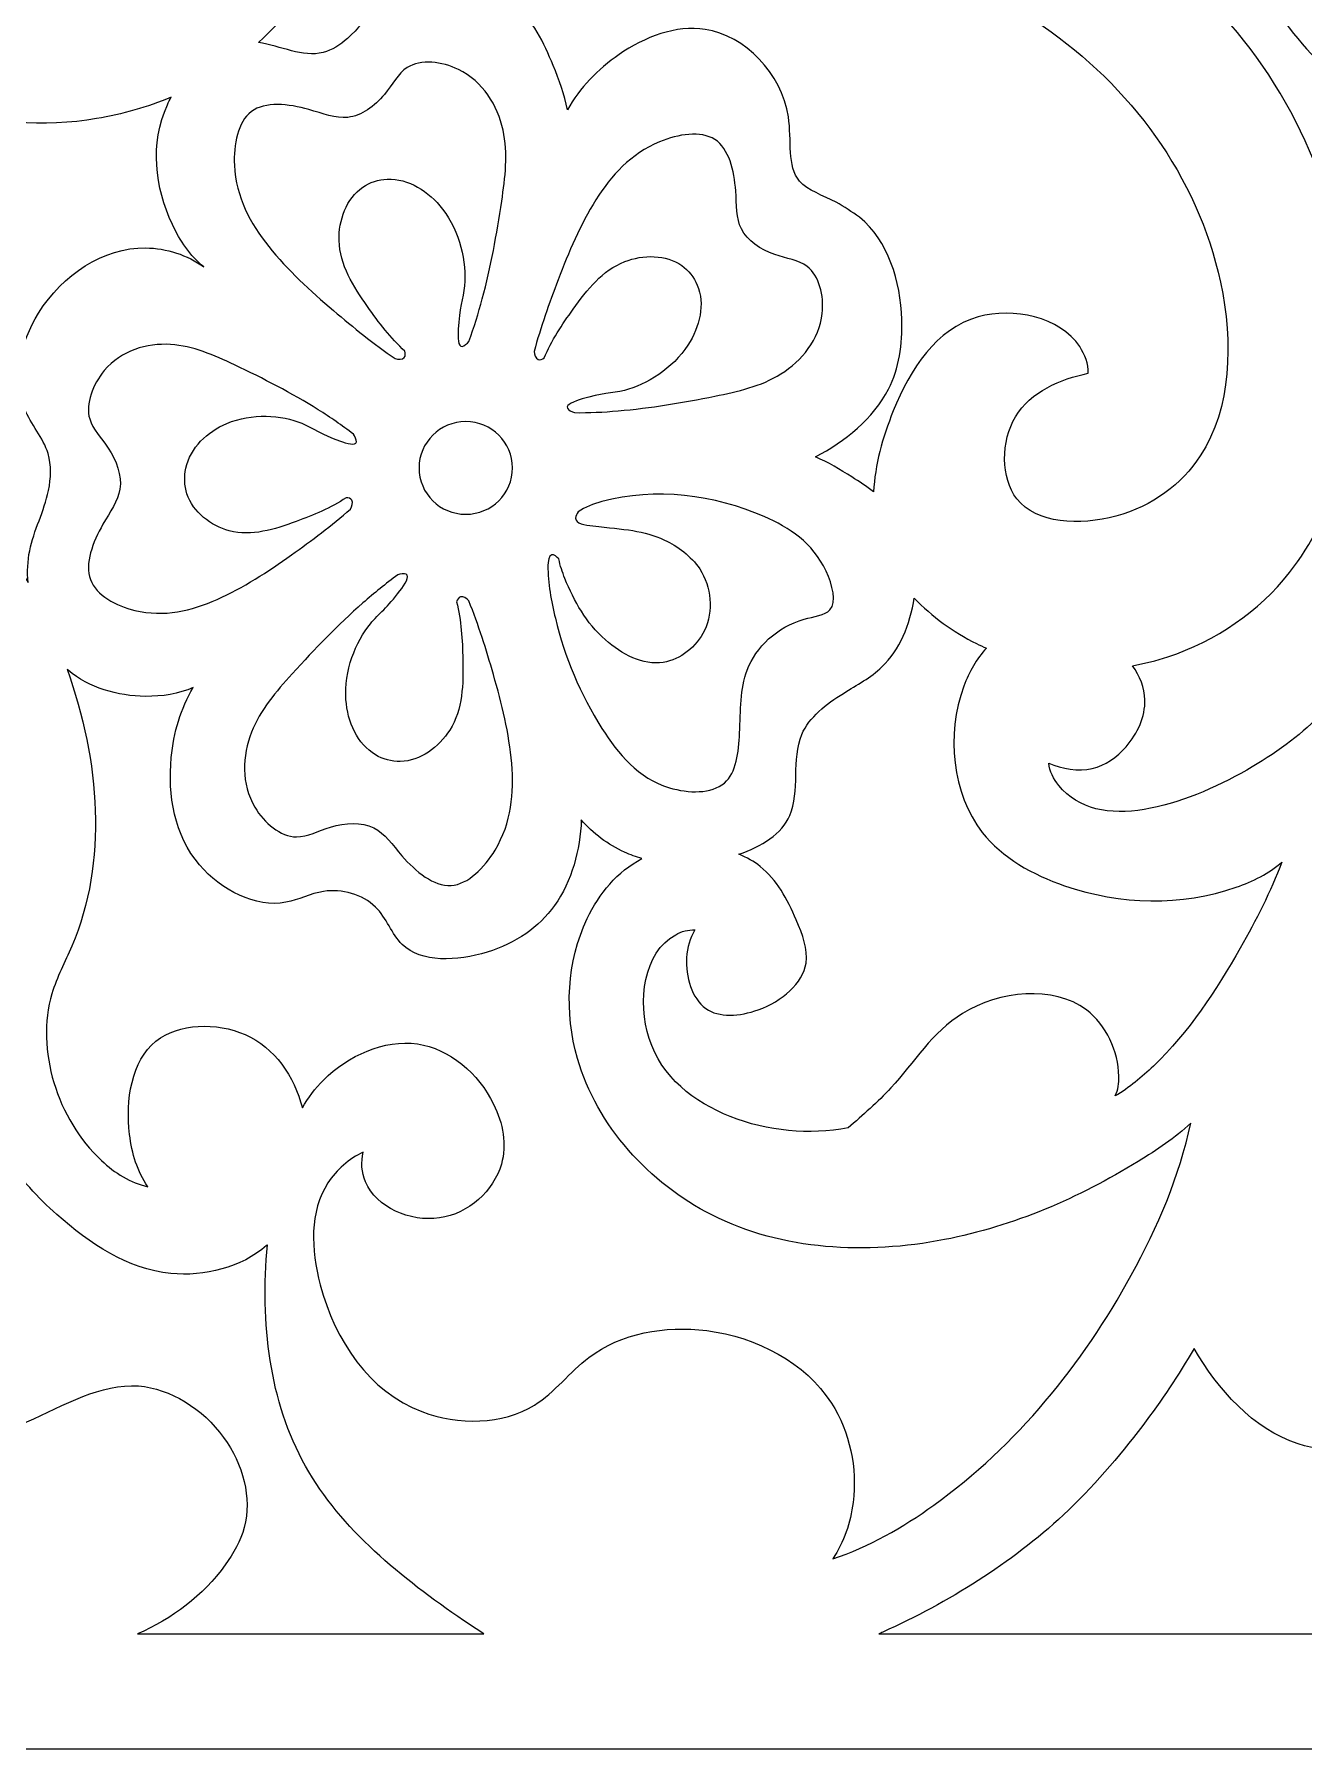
# Model space of a CAD drawing. Header units: centimetres. Extents: x -1.22 to 1.21, y -4.26 to 4.26.
# Drawn here: x -0.406 to 0.537, y -4.261 to -2.987 of the extents above; entities that cross this region are included whole.
import ezdxf

# ---------------------------------------------------------------- set-up
doc = ezdxf.new("R2010")
doc.units = ezdxf.units.CM
doc.header["$MEASUREMENT"] = 0
doc.layers.add('Layer 1', color=7, linetype='Continuous')

msp = doc.modelspace()

# ---------------------------------------------------------------- linework, layer by layer
at = {"layer": 'Layer 1', "color": 114}
for points, knots in [([(-1.20618, 4.26053), (-1.20618, 4.26053), (1.2143, 4.26053), (1.2143, 4.26053), (1.2143, 4.26053), (1.2143, 4.26053), (1.2143, -4.26054), (1.2143, -4.26054), (1.2143, -4.26054), (1.2143, -4.26054), (-1.20618, -4.26054), (-1.20618, -4.26054), (-1.20618, -4.26054), (-1.20618, -4.26054), (-1.20618, 0.9847), (-1.20618, 0.9847), (-1.20618, 0.9847), (-1.20623, 0.98505), (-1.20628, 0.98541), (-1.20632, 0.98576), (-1.20632, 0.98576), (-1.20742, 0.99406), (-1.20732, 1.00238), (-1.20618, 1.01054), (-1.20618, 1.01054), (-1.20618, 1.01054), (-1.20618, 1.30819), (-1.20618, 1.30819), (-1.20618, 1.30819), (-1.20723, 1.31111), (-1.20819, 1.31406), (-1.20903, 1.31701), (-1.20903, 1.31701), (-1.21734, 1.3461), (-1.2154, 1.37609), (-1.20618, 1.40373), (-1.20618, 1.40373), (-1.20618, 1.40373), (-1.20618, 4.26053), (-1.20618, 4.26053)], [0, 0, 0, 0, 0.0909091, 0.0909091, 0.0909091, 0.0909091, 0.1818182, 0.1818182, 0.1818182, 0.1818182, 0.2727273, 0.2727273, 0.2727273, 0.2727273, 0.3636364, 0.3636364, 0.3636364, 0.3636364, 0.4545455, 0.4545455, 0.4545455, 0.4545455, 0.5454545, 0.5454545, 0.5454545, 0.5454545, 0.6363636, 0.6363636, 0.6363636, 0.6363636, 0.7272727, 0.7272727, 0.7272727, 0.7272727, 0.8181818, 0.8181818, 0.8181818, 0.8181818, 1, 1, 1, 1]), ([(0.7526, -3.0512), (0.75077, -3.0524), (0.7489, -3.05354), (0.74699, -3.05462), (0.74699, -3.05462), (0.71858, -3.07059), (0.68076, -3.07213), (0.64691, -3.06432), (0.64691, -3.06432), (0.60583, -3.05485), (0.57059, -3.03161), (0.54247, -3.00179), (0.54247, -3.00179), (0.52397, -2.98217), (0.50856, -2.9597), (0.49895, -2.93495), (0.49895, -2.93495), (0.50926, -2.94333), (0.52222, -2.94882), (0.53594, -2.95004), (0.53594, -2.95004), (0.55888, -2.95208), (0.58393, -2.94219), (0.59795, -2.92524), (0.59795, -2.92524), (0.60653, -2.91488), (0.61097, -2.90188), (0.61753, -2.88967), (0.61753, -2.88967), (0.62964, -2.86716), (0.64892, -2.84735), (0.67193, -2.83792), (0.67193, -2.83792), (0.69686, -2.8277), (0.72616, -2.82965), (0.75352, -2.83361), (0.75352, -2.83361), (0.76174, -2.8348), (0.76979, -2.83617), (0.77746, -2.839), (0.77746, -2.839), (0.77789, -2.81927), (0.7745, -2.7995), (0.76893, -2.78042), (0.76893, -2.78042), (0.75803, -2.74308), (0.73874, -2.70844), (0.7136, -2.67837), (0.7136, -2.67837), (0.68887, -2.64879), (0.65848, -2.62364), (0.62292, -2.6083), (0.62292, -2.6083), (0.57201, -2.58634), (0.51052, -2.58448), (0.45845, -2.60221), (0.45845, -2.60221), (0.41334, -2.61757), (0.37531, -2.64764), (0.33549, -2.6738), (0.33549, -2.6738), (0.31223, -2.68908), (0.28837, -2.70303), (0.26325, -2.71492), (0.26325, -2.71492), (0.23395, -2.7288), (0.20294, -2.73989), (0.17103, -2.74539), (0.17103, -2.74539), (0.103, -2.7571), (0.03087, -2.74339), (-0.03493, -2.72254), (-0.03493, -2.72254), (-0.04104, -2.7212), (-0.04715, -2.71986), (-0.05326, -2.71852), (-0.05326, -2.71852), (-0.04012, -2.72989), (-0.02535, -2.73935), (-0.01011, -2.74785), (-0.01011, -2.74785), (0.04303, -2.77747), (0.10182, -2.79538), (0.16057, -2.81164), (0.16057, -2.81164), (0.20912, -2.82508), (0.25765, -2.83738), (0.30439, -2.85639), (0.30439, -2.85639), (0.37636, -2.88566), (0.44411, -2.93084), (0.49216, -2.99158), (0.49216, -2.99158), (0.54502, -3.0584), (0.57404, -3.14405), (0.57327, -3.23148), (0.57327, -3.23148), (0.57277, -3.28761), (0.56, -3.34447), (0.52628, -3.38709), (0.52628, -3.38709), (0.50364, -3.41572), (0.47154, -3.43793), (0.43602, -3.44958), (0.43602, -3.44958), (0.42742, -3.45241), (0.41861, -3.45461), (0.40969, -3.45618), (0.40969, -3.45618), (0.4152, -3.46384), (0.41863, -3.47266), (0.41889, -3.48157), (0.41889, -3.48157), (0.41925, -3.49394), (0.41352, -3.50649), (0.40493, -3.51636), (0.40493, -3.51636), (0.39811, -3.52419), (0.3895, -3.53032), (0.3798, -3.53256), (0.3798, -3.53256), (0.36928, -3.53499), (0.35747, -3.53283), (0.34749, -3.52861), (0.34749, -3.52861), (0.34801, -3.53461), (0.3512, -3.54033), (0.35499, -3.54507), (0.35499, -3.54507), (0.38413, -3.58151), (0.44824, -3.56019), (0.49461, -3.53369), (0.49461, -3.53369), (0.53688, -3.50953), (0.56441, -3.48108), (0.58705, -3.44636), (0.58705, -3.44636), (0.6049, -3.419), (0.61972, -3.38775), (0.6407, -3.36195), (0.6407, -3.36195), (0.67317, -3.32201), (0.72039, -3.29511), (0.76785, -3.2727), (0.76785, -3.2727), (0.78756, -3.26338), (0.80732, -3.25485), (0.82824, -3.2496), (0.82824, -3.2496), (0.80191, -3.23289), (0.77795, -3.21044), (0.7627, -3.1831), (0.7627, -3.1831), (0.75025, -3.16077), (0.74362, -3.13517), (0.74321, -3.10969), (0.74321, -3.10969), (0.74289, -3.0899), (0.74632, -3.07017), (0.7526, -3.0512)], [0, 0, 0, 0, 0.0243902, 0.0243902, 0.0243902, 0.0243902, 0.0487805, 0.0487805, 0.0487805, 0.0487805, 0.0731707, 0.0731707, 0.0731707, 0.0731707, 0.097561, 0.097561, 0.097561, 0.097561, 0.1219512, 0.1219512, 0.1219512, 0.1219512, 0.1463415, 0.1463415, 0.1463415, 0.1463415, 0.1707317, 0.1707317, 0.1707317, 0.1707317, 0.195122, 0.195122, 0.195122, 0.195122, 0.2195122, 0.2195122, 0.2195122, 0.2195122, 0.2439024, 0.2439024, 0.2439024, 0.2439024, 0.2682927, 0.2682927, 0.2682927, 0.2682927, 0.2926829, 0.2926829, 0.2926829, 0.2926829, 0.3170732, 0.3170732, 0.3170732, 0.3170732, 0.3414634, 0.3414634, 0.3414634, 0.3414634, 0.3658537, 0.3658537, 0.3658537, 0.3658537, 0.3902439, 0.3902439, 0.3902439, 0.3902439, 0.4146341, 0.4146341, 0.4146341, 0.4146341, 0.4390244, 0.4390244, 0.4390244, 0.4390244, 0.4634146, 0.4634146, 0.4634146, 0.4634146, 0.4878049, 0.4878049, 0.4878049, 0.4878049, 0.5121951, 0.5121951, 0.5121951, 0.5121951, 0.5365854, 0.5365854, 0.5365854, 0.5365854, 0.5609756, 0.5609756, 0.5609756, 0.5609756, 0.5853659, 0.5853659, 0.5853659, 0.5853659, 0.6097561, 0.6097561, 0.6097561, 0.6097561, 0.6341463, 0.6341463, 0.6341463, 0.6341463, 0.6585366, 0.6585366, 0.6585366, 0.6585366, 0.6829268, 0.6829268, 0.6829268, 0.6829268, 0.7073171, 0.7073171, 0.7073171, 0.7073171, 0.7317073, 0.7317073, 0.7317073, 0.7317073, 0.7560976, 0.7560976, 0.7560976, 0.7560976, 0.7804878, 0.7804878, 0.7804878, 0.7804878, 0.804878, 0.804878, 0.804878, 0.804878, 0.8292683, 0.8292683, 0.8292683, 0.8292683, 0.8536585, 0.8536585, 0.8536585, 0.8536585, 0.8780488, 0.8780488, 0.8780488, 0.8780488, 0.902439, 0.902439, 0.902439, 0.902439, 0.9268293, 0.9268293, 0.9268293, 0.9268293, 0.9512195, 0.9512195, 0.9512195, 0.9512195, 1, 1, 1, 1]), ([(0.37682, -3.23898), (0.35625, -3.24332), (0.33392, -3.25256), (0.3228, -3.27128), (0.3228, -3.27128), (0.31197, -3.28953), (0.31179, -3.31677), (0.32373, -3.3322), (0.32373, -3.3322), (0.33825, -3.35096), (0.37067, -3.35226), (0.39731, -3.34512), (0.39731, -3.34512), (0.42484, -3.33775), (0.44621, -3.32138), (0.45994, -3.30043), (0.45994, -3.30043), (0.48326, -3.26485), (0.48453, -3.21608), (0.47502, -3.17138), (0.47502, -3.17138), (0.45813, -3.09204), (0.40726, -3.02552), (0.34343, -2.9812), (0.34343, -2.9812), (0.28441, -2.94023), (0.21432, -2.91821), (0.14466, -2.89969), (0.14466, -2.89969), (0.11375, -2.89148), (0.08292, -2.88395), (0.05282, -2.87388), (0.05282, -2.87388), (0.01182, -2.86018), (-0.02782, -2.84177), (-0.06507, -2.81955), (-0.06507, -2.81955), (-0.09373, -2.80244), (-0.12098, -2.78306), (-0.14594, -2.76113), (-0.14594, -2.76113), (-0.14339, -2.79355), (-0.14839, -2.82616), (-0.15791, -2.85794), (-0.15791, -2.85794), (-0.17325, -2.90912), (-0.20033, -2.95815), (-0.23942, -2.99329), (-0.23942, -2.99329), (-0.22315, -2.99588), (-0.20646, -3.00466), (-0.19144, -3.0008), (-0.19144, -3.0008), (-0.18497, -2.99913), (-0.17882, -2.99512), (-0.17338, -2.99035), (-0.17338, -2.99035), (-0.15772, -2.97662), (-0.14797, -2.95655), (-0.13122, -2.94783), (-0.13122, -2.94783), (-0.1081, -2.93579), (-0.07165, -2.94533), (-0.04991, -2.96424), (-0.04991, -2.96424), (-0.03547, -2.9768), (-0.02753, -2.9935), (-0.02055, -3.01049), (-0.02055, -3.01049), (-0.01616, -3.02121), (-0.01215, -3.03203), (-0.01002, -3.04332), (-0.01002, -3.04332), (-0.00078, -3.02707), (0.01231, -3.01329), (0.02838, -3.00229), (0.02838, -3.00229), (0.04736, -2.98929), (0.07049, -2.98016), (0.09237, -2.98364), (0.09237, -2.98364), (0.12189, -2.98833), (0.14911, -3.01597), (0.1541, -3.04854), (0.1541, -3.04854), (0.1568, -3.06623), (0.15294, -3.08537), (0.16238, -3.09629), (0.16238, -3.09629), (0.16843, -3.10329), (0.17996, -3.1069), (0.18948, -3.11195), (0.18948, -3.11195), (0.19578, -3.1153), (0.2012, -3.11927), (0.20694, -3.12312), (0.20694, -3.12312), (0.22834, -3.14056), (0.23741, -3.17049), (0.23839, -3.19915), (0.23839, -3.19915), (0.23902, -3.21751), (0.23634, -3.23536), (0.22842, -3.25086), (0.22842, -3.25086), (0.21735, -3.27252), (0.19606, -3.2896), (0.17422, -3.30114), (0.17422, -3.30114), (0.1837, -3.30516), (0.19246, -3.31045), (0.20125, -3.31602), (0.20125, -3.31602), (0.20674, -3.3195), (0.21224, -3.32309), (0.21741, -3.32701), (0.21741, -3.32701), (0.21839, -3.30727), (0.22396, -3.28681), (0.23202, -3.26701), (0.23202, -3.26701), (0.24477, -3.23566), (0.26375, -3.20594), (0.29507, -3.19717), (0.29507, -3.19717), (0.32112, -3.18988), (0.3557, -3.19707), (0.3705, -3.21923), (0.3705, -3.21923), (0.37443, -3.22512), (0.37696, -3.23207), (0.37682, -3.23898)], [0, 0, 0, 0, 0.0294118, 0.0294118, 0.0294118, 0.0294118, 0.0588235, 0.0588235, 0.0588235, 0.0588235, 0.0882353, 0.0882353, 0.0882353, 0.0882353, 0.1176471, 0.1176471, 0.1176471, 0.1176471, 0.1470588, 0.1470588, 0.1470588, 0.1470588, 0.1764706, 0.1764706, 0.1764706, 0.1764706, 0.2058824, 0.2058824, 0.2058824, 0.2058824, 0.2352941, 0.2352941, 0.2352941, 0.2352941, 0.2647059, 0.2647059, 0.2647059, 0.2647059, 0.2941176, 0.2941176, 0.2941176, 0.2941176, 0.3235294, 0.3235294, 0.3235294, 0.3235294, 0.3529412, 0.3529412, 0.3529412, 0.3529412, 0.3823529, 0.3823529, 0.3823529, 0.3823529, 0.4117647, 0.4117647, 0.4117647, 0.4117647, 0.4411765, 0.4411765, 0.4411765, 0.4411765, 0.4705882, 0.4705882, 0.4705882, 0.4705882, 0.5, 0.5, 0.5, 0.5, 0.5294118, 0.5294118, 0.5294118, 0.5294118, 0.5588235, 0.5588235, 0.5588235, 0.5588235, 0.5882353, 0.5882353, 0.5882353, 0.5882353, 0.6176471, 0.6176471, 0.6176471, 0.6176471, 0.6470588, 0.6470588, 0.6470588, 0.6470588, 0.6764706, 0.6764706, 0.6764706, 0.6764706, 0.7058824, 0.7058824, 0.7058824, 0.7058824, 0.7352941, 0.7352941, 0.7352941, 0.7352941, 0.7647059, 0.7647059, 0.7647059, 0.7647059, 0.7941176, 0.7941176, 0.7941176, 0.7941176, 0.8235294, 0.8235294, 0.8235294, 0.8235294, 0.8529412, 0.8529412, 0.8529412, 0.8529412, 0.8823529, 0.8823529, 0.8823529, 0.8823529, 0.9117647, 0.9117647, 0.9117647, 0.9117647, 0.9411765, 0.9411765, 0.9411765, 0.9411765, 1, 1, 1, 1]), ([(-0.41062, -3.39452), (-0.41381, -3.38872), (-0.41711, -3.38301), (-0.42052, -3.3774), (-0.42052, -3.3774), (-0.4558, -3.31941), (-0.50245, -3.27203), (-0.55941, -3.24184), (-0.55941, -3.24184), (-0.63546, -3.20153), (-0.7299, -3.19188), (-0.81626, -3.20012), (-0.81626, -3.20012), (-0.80673, -3.19025), (-0.79755, -3.18), (-0.7886, -3.16966), (-0.7886, -3.16966), (-0.76507, -3.14248), (-0.74309, -3.11461), (-0.72098, -3.08539), (-0.72098, -3.08539), (-0.70593, -3.06551), (-0.69082, -3.04502), (-0.66872, -3.03361), (-0.66872, -3.03361), (-0.64785, -3.02283), (-0.62075, -3.02016), (-0.59905, -3.02955), (-0.59905, -3.02955), (-0.58485, -3.03569), (-0.57297, -3.047), (-0.56524, -3.06), (-0.56524, -3.06), (-0.57359, -3.05808), (-0.58254, -3.05912), (-0.59086, -3.06203), (-0.59086, -3.06203), (-0.61474, -3.07042), (-0.63341, -3.09439), (-0.63594, -3.11991), (-0.63594, -3.11991), (-0.63798, -3.14057), (-0.62944, -3.16224), (-0.6134, -3.17474), (-0.6134, -3.17474), (-0.59407, -3.18979), (-0.56384, -3.19151), (-0.54168, -3.18083), (-0.54168, -3.18083), (-0.51495, -3.16794), (-0.49993, -3.13701), (-0.49762, -3.10671), (-0.49762, -3.10671), (-0.49483, -3.07012), (-0.51057, -3.03444), (-0.53656, -3.01025), (-0.53656, -3.01025), (-0.55837, -2.98994), (-0.58742, -2.97773), (-0.61647, -2.9737), (-0.61647, -2.9737), (-0.61174, -2.96788), (-0.60812, -2.96127), (-0.60465, -2.95458), (-0.60465, -2.95458), (-0.59265, -2.93145), (-0.58243, -2.90747), (-0.57387, -2.8829), (-0.57387, -2.8829), (-0.57161, -2.90356), (-0.56517, -2.92363), (-0.55626, -2.94315), (-0.55626, -2.94315), (-0.53855, -2.98196), (-0.51109, -3.01856), (-0.47433, -3.03725), (-0.47433, -3.03725), (-0.44051, -3.05445), (-0.39882, -3.05649), (-0.35966, -3.04987), (-0.35966, -3.04987), (-0.34048, -3.04663), (-0.3219, -3.04132), (-0.30436, -3.03402), (-0.30436, -3.03402), (-0.30534, -3.03584), (-0.30625, -3.03768), (-0.30708, -3.03954), (-0.30708, -3.03954), (-0.3202, -3.06863), (-0.31633, -3.10089), (-0.3034, -3.12843), (-0.3034, -3.12843), (-0.2977, -3.14056), (-0.29024, -3.15178), (-0.28005, -3.16008), (-0.28005, -3.16008), (-0.29226, -3.15118), (-0.30786, -3.14609), (-0.32319, -3.1459), (-0.32319, -3.1459), (-0.35468, -3.14551), (-0.38505, -3.1658), (-0.40272, -3.19429), (-0.40272, -3.19429), (-0.41648, -3.21646), (-0.42255, -3.24359), (-0.41319, -3.2655), (-0.41319, -3.2655), (-0.40832, -3.27689), (-0.39928, -3.28687), (-0.39575, -3.29868), (-0.39575, -3.29868), (-0.39317, -3.30732), (-0.39353, -3.31693), (-0.39541, -3.32603), (-0.39541, -3.32603), (-0.39864, -3.34162), (-0.40633, -3.35569), (-0.40937, -3.37083), (-0.40937, -3.37083), (-0.41092, -3.37853), (-0.41126, -3.38651), (-0.41062, -3.39452)], [0, 0, 0, 0, 0.03125, 0.03125, 0.03125, 0.03125, 0.0625, 0.0625, 0.0625, 0.0625, 0.09375, 0.09375, 0.09375, 0.09375, 0.125, 0.125, 0.125, 0.125, 0.15625, 0.15625, 0.15625, 0.15625, 0.1875, 0.1875, 0.1875, 0.1875, 0.21875, 0.21875, 0.21875, 0.21875, 0.25, 0.25, 0.25, 0.25, 0.28125, 0.28125, 0.28125, 0.28125, 0.3125, 0.3125, 0.3125, 0.3125, 0.34375, 0.34375, 0.34375, 0.34375, 0.375, 0.375, 0.375, 0.375, 0.40625, 0.40625, 0.40625, 0.40625, 0.4375, 0.4375, 0.4375, 0.4375, 0.46875, 0.46875, 0.46875, 0.46875, 0.5, 0.5, 0.5, 0.5, 0.53125, 0.53125, 0.53125, 0.53125, 0.5625, 0.5625, 0.5625, 0.5625, 0.59375, 0.59375, 0.59375, 0.59375, 0.625, 0.625, 0.625, 0.625, 0.65625, 0.65625, 0.65625, 0.65625, 0.6875, 0.6875, 0.6875, 0.6875, 0.71875, 0.71875, 0.71875, 0.71875, 0.75, 0.75, 0.75, 0.75, 0.78125, 0.78125, 0.78125, 0.78125, 0.8125, 0.8125, 0.8125, 0.8125, 0.84375, 0.84375, 0.84375, 0.84375, 0.875, 0.875, 0.875, 0.875, 0.90625, 0.90625, 0.90625, 0.90625, 0.9375, 0.9375, 0.9375, 0.9375, 1, 1, 1, 1]), ([(-0.13794, -3.22816), (-0.15387, -3.21717), (-0.16891, -3.20505), (-0.18369, -3.19248), (-0.18369, -3.19248), (-0.20096, -3.17779), (-0.21786, -3.1625), (-0.23184, -3.14484), (-0.23184, -3.14484), (-0.2454, -3.12771), (-0.25622, -3.10835), (-0.25736, -3.08453), (-0.25736, -3.08453), (-0.25809, -3.06932), (-0.25487, -3.0523), (-0.24475, -3.04469), (-0.24475, -3.04469), (-0.2345, -3.03698), (-0.21716, -3.03892), (-0.20211, -3.04311), (-0.20211, -3.04311), (-0.19164, -3.04602), (-0.18227, -3.05003), (-0.17302, -3.04896), (-0.17302, -3.04896), (-0.16301, -3.04779), (-0.15314, -3.04068), (-0.14592, -3.03189), (-0.14592, -3.03189), (-0.13998, -3.02467), (-0.13582, -3.01632), (-0.12891, -3.01192), (-0.12891, -3.01192), (-0.11894, -3.00556), (-0.10322, -3.0074), (-0.0909, -3.01337), (-0.0909, -3.01337), (-0.07268, -3.02221), (-0.06186, -3.04008), (-0.05781, -3.05843), (-0.05781, -3.05843), (-0.05397, -3.07581), (-0.0562, -3.09363), (-0.05881, -3.1112), (-0.05881, -3.1112), (-0.06246, -3.13583), (-0.06684, -3.15997), (-0.07322, -3.18379), (-0.07322, -3.18379), (-0.07607, -3.19443), (-0.07932, -3.20501), (-0.08324, -3.21532), (-0.08324, -3.21532), (-0.0845, -3.21697), (-0.08668, -3.21891), (-0.08817, -3.21913), (-0.08817, -3.21913), (-0.09135, -3.21962), (-0.09142, -3.21235), (-0.09112, -3.20627), (-0.09112, -3.20627), (-0.09039, -3.19124), (-0.08741, -3.18347), (-0.08646, -3.174), (-0.08646, -3.174), (-0.08473, -3.15681), (-0.08968, -3.134), (-0.10273, -3.11707), (-0.10273, -3.11707), (-0.11296, -3.1038), (-0.12816, -3.09414), (-0.14383, -3.09486), (-0.14383, -3.09486), (-0.15024, -3.09515), (-0.15674, -3.09719), (-0.16204, -3.10082), (-0.16204, -3.10082), (-0.1741, -3.10907), (-0.18002, -3.12552), (-0.1796, -3.14036), (-0.1796, -3.14036), (-0.1791, -3.15864), (-0.16898, -3.17446), (-0.15855, -3.18935), (-0.15855, -3.18935), (-0.15008, -3.20144), (-0.14141, -3.21292), (-0.13065, -3.22263), (-0.13065, -3.22263), (-0.13027, -3.22416), (-0.13022, -3.22622), (-0.13113, -3.22734), (-0.13113, -3.22734), (-0.13243, -3.22895), (-0.13571, -3.22865), (-0.13794, -3.22816)], [0, 0, 0, 0, 0.04, 0.04, 0.04, 0.04, 0.08, 0.08, 0.08, 0.08, 0.12, 0.12, 0.12, 0.12, 0.16, 0.16, 0.16, 0.16, 0.2, 0.2, 0.2, 0.2, 0.24, 0.24, 0.24, 0.24, 0.28, 0.28, 0.28, 0.28, 0.32, 0.32, 0.32, 0.32, 0.36, 0.36, 0.36, 0.36, 0.4, 0.4, 0.4, 0.4, 0.44, 0.44, 0.44, 0.44, 0.48, 0.48, 0.48, 0.48, 0.52, 0.52, 0.52, 0.52, 0.56, 0.56, 0.56, 0.56, 0.6, 0.6, 0.6, 0.6, 0.64, 0.64, 0.64, 0.64, 0.68, 0.68, 0.68, 0.68, 0.72, 0.72, 0.72, 0.72, 0.76, 0.76, 0.76, 0.76, 0.8, 0.8, 0.8, 0.8, 0.84, 0.84, 0.84, 0.84, 0.88, 0.88, 0.88, 0.88, 0.92, 0.92, 0.92, 0.92, 1, 1, 1, 1]), ([(-0.03474, -3.22288), (-0.02984, -3.2048), (-0.02362, -3.18715), (-0.01689, -3.16959), (-0.01689, -3.16959), (-0.00903, -3.14907), (-0.00048, -3.12869), (0.01121, -3.11017), (0.01121, -3.11017), (0.02256, -3.09221), (0.03687, -3.076), (0.0585, -3.0671), (0.0585, -3.0671), (0.0723, -3.06141), (0.08909, -3.05871), (0.09947, -3.06538), (0.09947, -3.06538), (0.10998, -3.07213), (0.11391, -3.0885), (0.11501, -3.10354), (0.11501, -3.10354), (0.11578, -3.114), (0.11517, -3.12383), (0.11922, -3.13186), (0.11922, -3.13186), (0.1236, -3.14056), (0.13343, -3.14716), (0.14394, -3.15081), (0.14394, -3.15081), (0.15257, -3.15381), (0.16165, -3.15483), (0.16801, -3.15964), (0.16801, -3.15964), (0.17717, -3.16659), (0.18066, -3.18145), (0.17921, -3.19461), (0.17921, -3.19461), (0.17707, -3.21405), (0.16414, -3.22977), (0.14852, -3.23951), (0.14852, -3.23951), (0.13373, -3.24874), (0.11654, -3.25259), (0.09944, -3.25603), (0.09944, -3.25603), (0.07549, -3.26086), (0.05174, -3.26486), (0.02763, -3.26694), (0.02763, -3.26694), (0.01686, -3.26787), (0.00601, -3.26841), (-0.00481, -3.26826), (-0.00481, -3.26826), (-0.00675, -3.26766), (-0.00926, -3.26633), (-0.00996, -3.26505), (-0.00996, -3.26505), (-0.01146, -3.26233), (-0.00476, -3.25986), (0.00095, -3.25812), (0.00095, -3.25812), (0.01507, -3.25382), (0.02323, -3.25396), (0.0323, -3.25169), (0.0323, -3.25169), (0.04875, -3.24758), (0.06818, -3.23556), (0.07951, -3.21813), (0.07951, -3.21813), (0.0884, -3.20447), (0.0923, -3.18748), (0.08646, -3.17351), (0.08646, -3.17351), (0.08407, -3.16778), (0.08004, -3.16256), (0.07494, -3.15895), (0.07494, -3.15895), (0.06333, -3.15074), (0.04618, -3.1508), (0.03261, -3.15608), (0.03261, -3.15608), (0.01589, -3.16258), (0.00462, -3.17698), (-0.00569, -3.19136), (-0.00569, -3.19136), (-0.01407, -3.20304), (-0.02181, -3.21469), (-0.02721, -3.22767), (-0.02721, -3.22767), (-0.02851, -3.22852), (-0.03039, -3.22924), (-0.03173, -3.22879), (-0.03173, -3.22879), (-0.03365, -3.22814), (-0.03445, -3.22507), (-0.03474, -3.22288)], [0, 0, 0, 0, 0.04, 0.04, 0.04, 0.04, 0.08, 0.08, 0.08, 0.08, 0.12, 0.12, 0.12, 0.12, 0.16, 0.16, 0.16, 0.16, 0.2, 0.2, 0.2, 0.2, 0.24, 0.24, 0.24, 0.24, 0.28, 0.28, 0.28, 0.28, 0.32, 0.32, 0.32, 0.32, 0.36, 0.36, 0.36, 0.36, 0.4, 0.4, 0.4, 0.4, 0.44, 0.44, 0.44, 0.44, 0.48, 0.48, 0.48, 0.48, 0.52, 0.52, 0.52, 0.52, 0.56, 0.56, 0.56, 0.56, 0.6, 0.6, 0.6, 0.6, 0.64, 0.64, 0.64, 0.64, 0.68, 0.68, 0.68, 0.68, 0.72, 0.72, 0.72, 0.72, 0.76, 0.76, 0.76, 0.76, 0.8, 0.8, 0.8, 0.8, 0.84, 0.84, 0.84, 0.84, 0.88, 0.88, 0.88, 0.88, 0.92, 0.92, 0.92, 0.92, 1, 1, 1, 1]), ([(-0.17111, -3.33987), (-0.18508, -3.3521), (-0.19985, -3.36319), (-0.21496, -3.3739), (-0.21496, -3.3739), (-0.23261, -3.38642), (-0.25072, -3.39842), (-0.27025, -3.407), (-0.27025, -3.407), (-0.28919, -3.41532), (-0.30946, -3.42042), (-0.33133, -3.41508), (-0.33133, -3.41508), (-0.34529, -3.41168), (-0.35991, -3.40402), (-0.36426, -3.3923), (-0.36426, -3.3923), (-0.36867, -3.38044), (-0.36256, -3.36442), (-0.35497, -3.35119), (-0.35497, -3.35119), (-0.34969, -3.34198), (-0.3437, -3.33412), (-0.34235, -3.325), (-0.34235, -3.325), (-0.34089, -3.31514), (-0.34485, -3.30381), (-0.351, -3.29454), (-0.351, -3.29454), (-0.35605, -3.28693), (-0.36257, -3.28071), (-0.36482, -3.27292), (-0.36482, -3.27292), (-0.36808, -3.26169), (-0.36245, -3.24719), (-0.35394, -3.23705), (-0.35394, -3.23705), (-0.34135, -3.22204), (-0.32243, -3.21653), (-0.30478, -3.21762), (-0.30478, -3.21762), (-0.28806, -3.21865), (-0.27247, -3.22558), (-0.2572, -3.23281), (-0.2572, -3.23281), (-0.2358, -3.24294), (-0.21502, -3.25363), (-0.19504, -3.26614), (-0.19504, -3.26614), (-0.18611, -3.27173), (-0.17734, -3.27769), (-0.16898, -3.28421), (-0.16898, -3.28421), (-0.16781, -3.28586), (-0.1666, -3.28846), (-0.16677, -3.28994), (-0.16677, -3.28994), (-0.16713, -3.2931), (-0.17373, -3.29121), (-0.17917, -3.28929), (-0.17917, -3.28929), (-0.1926, -3.28454), (-0.19889, -3.2796), (-0.20724, -3.27613), (-0.20724, -3.27613), (-0.22239, -3.26985), (-0.2443, -3.26842), (-0.26293, -3.2763), (-0.26293, -3.2763), (-0.27753, -3.28249), (-0.29012, -3.29439), (-0.29341, -3.30953), (-0.29341, -3.30953), (-0.29475, -3.31573), (-0.29454, -3.32248), (-0.29259, -3.32852), (-0.29259, -3.32852), (-0.28814, -3.34225), (-0.27472, -3.35234), (-0.26117, -3.35595), (-0.26117, -3.35595), (-0.24447, -3.36039), (-0.22759, -3.355), (-0.21147, -3.34907), (-0.21147, -3.34907), (-0.19838, -3.34425), (-0.18579, -3.33907), (-0.17429, -3.33142), (-0.17429, -3.33142), (-0.1728, -3.33147), (-0.17093, -3.33198), (-0.17014, -3.33315), (-0.17014, -3.33315), (-0.169, -3.33482), (-0.17011, -3.33787), (-0.17111, -3.33987)], [0, 0, 0, 0, 0.04, 0.04, 0.04, 0.04, 0.08, 0.08, 0.08, 0.08, 0.12, 0.12, 0.12, 0.12, 0.16, 0.16, 0.16, 0.16, 0.2, 0.2, 0.2, 0.2, 0.24, 0.24, 0.24, 0.24, 0.28, 0.28, 0.28, 0.28, 0.32, 0.32, 0.32, 0.32, 0.36, 0.36, 0.36, 0.36, 0.4, 0.4, 0.4, 0.4, 0.44, 0.44, 0.44, 0.44, 0.48, 0.48, 0.48, 0.48, 0.52, 0.52, 0.52, 0.52, 0.56, 0.56, 0.56, 0.56, 0.6, 0.6, 0.6, 0.6, 0.64, 0.64, 0.64, 0.64, 0.68, 0.68, 0.68, 0.68, 0.72, 0.72, 0.72, 0.72, 0.76, 0.76, 0.76, 0.76, 0.8, 0.8, 0.8, 0.8, 0.84, 0.84, 0.84, 0.84, 0.88, 0.88, 0.88, 0.88, 0.92, 0.92, 0.92, 0.92, 1, 1, 1, 1]), ([(-0.32929, -4.17533), (-0.30373, -4.1641), (-0.28048, -4.14669), (-0.26412, -4.12409), (-0.26412, -4.12409), (-0.25793, -4.11554), (-0.25272, -4.10625), (-0.25008, -4.09632), (-0.25008, -4.09632), (-0.24424, -4.07434), (-0.25093, -4.04917), (-0.26535, -4.02931), (-0.26535, -4.02931), (-0.28075, -4.0081), (-0.30496, -3.99293), (-0.32859, -3.99113), (-0.32859, -3.99113), (-0.3564, -3.98902), (-0.38341, -4.0054), (-0.41147, -4.01779), (-0.41147, -4.01779), (-0.4613, -4.03978), (-0.51446, -4.04917), (-0.56471, -4.03886), (-0.56471, -4.03886), (-0.61734, -4.02807), (-0.66678, -3.99569), (-0.70403, -3.95695), (-0.70403, -3.95695), (-0.68607, -3.95173), (-0.66982, -3.94053), (-0.6568, -3.92687), (-0.6568, -3.92687), (-0.61984, -3.8881), (-0.60897, -3.82953), (-0.61327, -3.77493), (-0.61327, -3.77493), (-0.61802, -3.71458), (-0.64132, -3.65907), (-0.67697, -3.61213), (-0.67697, -3.61213), (-0.70194, -3.57925), (-0.73298, -3.55057), (-0.76861, -3.53018), (-0.76861, -3.53018), (-0.76395, -3.52281), (-0.76109, -3.51419), (-0.76022, -3.50546), (-0.76022, -3.50546), (-0.75868, -3.48997), (-0.76338, -3.47415), (-0.77014, -3.46026), (-0.77014, -3.46026), (-0.75462, -3.46145), (-0.7379, -3.45779), (-0.72495, -3.44865), (-0.72495, -3.44865), (-0.71478, -3.44177), (-0.70653, -3.43154), (-0.70208, -3.41989), (-0.70208, -3.41989), (-0.69352, -3.39744), (-0.69903, -3.36972), (-0.71264, -3.35015), (-0.71264, -3.35015), (-0.73295, -3.32095), (-0.77131, -3.30991), (-0.80763, -3.30308), (-0.80763, -3.30308), (-0.83716, -3.29753), (-0.86534, -3.29477), (-0.89384, -3.29872), (-0.89384, -3.29872), (-0.8877, -3.29248), (-0.88042, -3.2873), (-0.87273, -3.28303), (-0.87273, -3.28303), (-0.85777, -3.27473), (-0.84129, -3.26982), (-0.82395, -3.26726), (-0.82395, -3.26726), (-0.77142, -3.25951), (-0.71113, -3.27335), (-0.67367, -3.30681), (-0.67367, -3.30681), (-0.65074, -3.32728), (-0.63637, -3.3551), (-0.62187, -3.38591), (-0.62187, -3.38591), (-0.6086, -3.4141), (-0.59524, -3.4448), (-0.60323, -3.47021), (-0.60323, -3.47021), (-0.60875, -3.48775), (-0.62446, -3.50277), (-0.63905, -3.51809), (-0.63905, -3.51809), (-0.65324, -3.53298), (-0.66636, -3.54816), (-0.67071, -3.5668), (-0.67071, -3.5668), (-0.67448, -3.58296), (-0.67164, -3.60172), (-0.66238, -3.61634), (-0.66238, -3.61634), (-0.64835, -3.63848), (-0.61957, -3.65111), (-0.59323, -3.64936), (-0.59323, -3.64936), (-0.56996, -3.64781), (-0.54859, -3.63503), (-0.53325, -3.61799), (-0.53325, -3.61799), (-0.51365, -3.59621), (-0.50389, -3.56747), (-0.49993, -3.53873), (-0.49993, -3.53873), (-0.49408, -3.49633), (-0.50085, -3.45394), (-0.50992, -3.41242), (-0.50992, -3.41242), (-0.51509, -3.38878), (-0.521, -3.36543), (-0.52992, -3.34307), (-0.52992, -3.34307), (-0.51542, -3.3509), (-0.50317, -3.36277), (-0.49326, -3.37609), (-0.49326, -3.37609), (-0.46787, -3.41022), (-0.45784, -3.45389), (-0.45783, -3.49688), (-0.45783, -3.49688), (-0.45781, -3.5394), (-0.46759, -3.58127), (-0.4848, -3.61838), (-0.4848, -3.61838), (-0.50007, -3.6513), (-0.52118, -3.68047), (-0.53752, -3.71559), (-0.53752, -3.71559), (-0.54775, -3.73758), (-0.55611, -3.7619), (-0.54978, -3.78363), (-0.54978, -3.78363), (-0.54324, -3.80606), (-0.52105, -3.82572), (-0.49706, -3.83223), (-0.49706, -3.83223), (-0.47308, -3.83874), (-0.44731, -3.83211), (-0.42595, -3.82129), (-0.42595, -3.82129), (-0.41641, -3.83739), (-0.40349, -3.85106), (-0.38917, -3.86382), (-0.38917, -3.86382), (-0.36497, -3.88536), (-0.33674, -3.90432), (-0.30457, -3.90756), (-0.30457, -3.90756), (-0.27958, -3.91008), (-0.25222, -3.90313), (-0.23345, -3.88691), (-0.23345, -3.88691), (-0.23322, -3.88671), (-0.23299, -3.8865), (-0.23276, -3.8863), (-0.23276, -3.8863), (-0.23822, -3.94426), (-0.23134, -4.00283), (-0.20456, -4.05064), (-0.20456, -4.05064), (-0.17837, -4.09742), (-0.13313, -4.13389), (-0.0872, -4.16526), (-0.0872, -4.16526), (-0.08218, -4.16869), (-0.07715, -4.17206), (-0.07209, -4.17533), (-0.07209, -4.17533), (-0.07209, -4.17533), (-0.32929, -4.17533), (-0.32929, -4.17533)], [0, 0, 0, 0, 0.0212766, 0.0212766, 0.0212766, 0.0212766, 0.0425532, 0.0425532, 0.0425532, 0.0425532, 0.0638298, 0.0638298, 0.0638298, 0.0638298, 0.0851064, 0.0851064, 0.0851064, 0.0851064, 0.106383, 0.106383, 0.106383, 0.106383, 0.1276596, 0.1276596, 0.1276596, 0.1276596, 0.1489362, 0.1489362, 0.1489362, 0.1489362, 0.1702128, 0.1702128, 0.1702128, 0.1702128, 0.1914894, 0.1914894, 0.1914894, 0.1914894, 0.212766, 0.212766, 0.212766, 0.212766, 0.2340426, 0.2340426, 0.2340426, 0.2340426, 0.2553191, 0.2553191, 0.2553191, 0.2553191, 0.2765957, 0.2765957, 0.2765957, 0.2765957, 0.2978723, 0.2978723, 0.2978723, 0.2978723, 0.3191489, 0.3191489, 0.3191489, 0.3191489, 0.3404255, 0.3404255, 0.3404255, 0.3404255, 0.3617021, 0.3617021, 0.3617021, 0.3617021, 0.3829787, 0.3829787, 0.3829787, 0.3829787, 0.4042553, 0.4042553, 0.4042553, 0.4042553, 0.4255319, 0.4255319, 0.4255319, 0.4255319, 0.4468085, 0.4468085, 0.4468085, 0.4468085, 0.4680851, 0.4680851, 0.4680851, 0.4680851, 0.4893617, 0.4893617, 0.4893617, 0.4893617, 0.5106383, 0.5106383, 0.5106383, 0.5106383, 0.5319149, 0.5319149, 0.5319149, 0.5319149, 0.5531915, 0.5531915, 0.5531915, 0.5531915, 0.5744681, 0.5744681, 0.5744681, 0.5744681, 0.5957447, 0.5957447, 0.5957447, 0.5957447, 0.6170213, 0.6170213, 0.6170213, 0.6170213, 0.6382979, 0.6382979, 0.6382979, 0.6382979, 0.6595745, 0.6595745, 0.6595745, 0.6595745, 0.6808511, 0.6808511, 0.6808511, 0.6808511, 0.7021277, 0.7021277, 0.7021277, 0.7021277, 0.7234043, 0.7234043, 0.7234043, 0.7234043, 0.7446809, 0.7446809, 0.7446809, 0.7446809, 0.7659574, 0.7659574, 0.7659574, 0.7659574, 0.787234, 0.787234, 0.787234, 0.787234, 0.8085106, 0.8085106, 0.8085106, 0.8085106, 0.8297872, 0.8297872, 0.8297872, 0.8297872, 0.8510638, 0.8510638, 0.8510638, 0.8510638, 0.8723404, 0.8723404, 0.8723404, 0.8723404, 0.893617, 0.893617, 0.893617, 0.893617, 0.9148936, 0.9148936, 0.9148936, 0.9148936, 0.9361702, 0.9361702, 0.9361702, 0.9361702, 0.9574468, 0.9574468, 0.9574468, 0.9574468, 1, 1, 1, 1]), ([(-0.05075, -3.30931), (-0.05075, -3.32832), (-0.06631, -3.34373), (-0.08549, -3.34373), (-0.08549, -3.34373), (-0.10466, -3.34373), (-0.12022, -3.32832), (-0.12022, -3.30931), (-0.12022, -3.30931), (-0.12022, -3.29031), (-0.10466, -3.2749), (-0.08549, -3.2749), (-0.08549, -3.2749), (-0.06631, -3.2749), (-0.05075, -3.29031), (-0.05075, -3.30931)], [0, 0, 0, 0, 0.2, 0.2, 0.2, 0.2, 0.4, 0.4, 0.4, 0.4, 0.6, 0.6, 0.6, 0.6, 1, 1, 1, 1]), ([(-0.02459, -3.38186), (-0.02444, -3.37901), (-0.02381, -3.37427), (-0.02161, -3.37384), (-0.02161, -3.37384), (-0.02005, -3.37353), (-0.01768, -3.37541), (-0.0163, -3.37691), (-0.0163, -3.37691), (-0.0155, -3.38189), (-0.01376, -3.38668), (-0.01187, -3.39139), (-0.01187, -3.39139), (-0.00503, -3.40837), (0.00388, -3.42433), (0.01825, -3.43704), (0.01825, -3.43704), (0.0303, -3.44771), (0.04617, -3.45609), (0.06121, -3.45372), (0.06121, -3.45372), (0.07386, -3.45173), (0.08592, -3.44213), (0.09178, -3.43002), (0.09178, -3.43002), (0.09874, -3.4156), (0.09691, -3.39763), (0.08823, -3.38437), (0.08823, -3.38437), (0.08185, -3.37462), (0.07176, -3.36742), (0.0621, -3.36286), (0.0621, -3.36286), (0.04669, -3.3556), (0.03236, -3.35509), (0.00895, -3.35233), (0.00895, -3.35233), (0.00287, -3.35161), (-0.00382, -3.35075), (-0.00389, -3.34662), (-0.00389, -3.34662), (-0.00392, -3.34516), (-0.00311, -3.34327), (-0.00202, -3.34202), (-0.00202, -3.34202), (0.00313, -3.33822), (0.00932, -3.33606), (0.01562, -3.33433), (0.01562, -3.33433), (0.05521, -3.32343), (0.0993, -3.32937), (0.13623, -3.34551), (0.13623, -3.34551), (0.15496, -3.3537), (0.17186, -3.36451), (0.18208, -3.38605), (0.18208, -3.38605), (0.18691, -3.39624), (0.19025, -3.40883), (0.1849, -3.41471), (0.1849, -3.41471), (0.18116, -3.41883), (0.17318, -3.41967), (0.16586, -3.4217), (0.16586, -3.4217), (0.14534, -3.42741), (0.13006, -3.4425), (0.12353, -3.45945), (0.12353, -3.45945), (0.11808, -3.47362), (0.11873, -3.4891), (0.11789, -3.50628), (0.11789, -3.50628), (0.1172, -3.52038), (0.11551, -3.53564), (0.10661, -3.54333), (0.10661, -3.54333), (0.09724, -3.55142), (0.0799, -3.55116), (0.0657, -3.54683), (0.0657, -3.54683), (0.04254, -3.53975), (0.02773, -3.52184), (0.01562, -3.50279), (0.01562, -3.50279), (-0.00057, -3.47733), (-0.01193, -3.44982), (-0.01895, -3.421), (-0.01895, -3.421), (-0.02208, -3.40815), (-0.02434, -3.39504), (-0.02459, -3.38186)], [0, 0, 0, 0, 0.0416667, 0.0416667, 0.0416667, 0.0416667, 0.0833333, 0.0833333, 0.0833333, 0.0833333, 0.125, 0.125, 0.125, 0.125, 0.1666667, 0.1666667, 0.1666667, 0.1666667, 0.2083333, 0.2083333, 0.2083333, 0.2083333, 0.25, 0.25, 0.25, 0.25, 0.2916667, 0.2916667, 0.2916667, 0.2916667, 0.3333333, 0.3333333, 0.3333333, 0.3333333, 0.375, 0.375, 0.375, 0.375, 0.4166667, 0.4166667, 0.4166667, 0.4166667, 0.4583333, 0.4583333, 0.4583333, 0.4583333, 0.5, 0.5, 0.5, 0.5, 0.5416667, 0.5416667, 0.5416667, 0.5416667, 0.5833333, 0.5833333, 0.5833333, 0.5833333, 0.625, 0.625, 0.625, 0.625, 0.6666667, 0.6666667, 0.6666667, 0.6666667, 0.7083333, 0.7083333, 0.7083333, 0.7083333, 0.75, 0.75, 0.75, 0.75, 0.7916667, 0.7916667, 0.7916667, 0.7916667, 0.8333333, 0.8333333, 0.8333333, 0.8333333, 0.875, 0.875, 0.875, 0.875, 0.9166667, 0.9166667, 0.9166667, 0.9166667, 1, 1, 1, 1]), ([(-0.08321, -3.40803), (-0.07606, -3.4259), (-0.07027, -3.44425), (-0.06496, -3.46281), (-0.06496, -3.46281), (-0.05875, -3.48451), (-0.05319, -3.50651), (-0.05138, -3.52889), (-0.05138, -3.52889), (-0.04962, -3.55059), (-0.0514, -3.57265), (-0.06373, -3.59313), (-0.06373, -3.59313), (-0.0716, -3.6062), (-0.08376, -3.61863), (-0.09645, -3.61943), (-0.09645, -3.61943), (-0.10929, -3.62025), (-0.12266, -3.60915), (-0.13287, -3.59741), (-0.13287, -3.59741), (-0.13998, -3.58925), (-0.14555, -3.58077), (-0.15386, -3.57661), (-0.15386, -3.57661), (-0.16285, -3.5721), (-0.17504, -3.57263), (-0.18597, -3.576), (-0.18597, -3.576), (-0.19494, -3.57876), (-0.20306, -3.58345), (-0.21128, -3.58334), (-0.21128, -3.58334), (-0.22313, -3.58318), (-0.2352, -3.57304), (-0.24215, -3.56131), (-0.24215, -3.56131), (-0.25241, -3.54397), (-0.25147, -3.52315), (-0.24462, -3.50564), (-0.24462, -3.50564), (-0.23812, -3.48905), (-0.22633, -3.47542), (-0.21436, -3.4622), (-0.21436, -3.4622), (-0.19759, -3.44367), (-0.18048, -3.42594), (-0.16189, -3.40958), (-0.16189, -3.40958), (-0.15358, -3.40227), (-0.14497, -3.39523), (-0.13596, -3.38878), (-0.13596, -3.38878), (-0.13399, -3.3881), (-0.13109, -3.38768), (-0.12972, -3.3883), (-0.12972, -3.3883), (-0.1268, -3.38964), (-0.1308, -3.39574), (-0.13443, -3.40064), (-0.13443, -3.40064), (-0.14342, -3.41277), (-0.15024, -3.41761), (-0.15631, -3.42499), (-0.15631, -3.42499), (-0.16733, -3.43837), (-0.17592, -3.46009), (-0.17448, -3.48135), (-0.17448, -3.48135), (-0.17335, -3.49801), (-0.16606, -3.51439), (-0.15261, -3.52236), (-0.15261, -3.52236), (-0.14709, -3.52563), (-0.14054, -3.52749), (-0.1341, -3.52737), (-0.1341, -3.52737), (-0.11945, -3.52709), (-0.10534, -3.51661), (-0.09742, -3.50402), (-0.09742, -3.50402), (-0.08765, -3.48851), (-0.08727, -3.46978), (-0.08766, -3.45167), (-0.08766, -3.45167), (-0.08798, -3.43695), (-0.0888, -3.42263), (-0.09237, -3.40865), (-0.09237, -3.40865), (-0.09183, -3.40716), (-0.09072, -3.40542), (-0.08934, -3.40498), (-0.08934, -3.40498), (-0.08736, -3.40435), (-0.0848, -3.4064), (-0.08321, -3.40803)], [0, 0, 0, 0, 0.04, 0.04, 0.04, 0.04, 0.08, 0.08, 0.08, 0.08, 0.12, 0.12, 0.12, 0.12, 0.16, 0.16, 0.16, 0.16, 0.2, 0.2, 0.2, 0.2, 0.24, 0.24, 0.24, 0.24, 0.28, 0.28, 0.28, 0.28, 0.32, 0.32, 0.32, 0.32, 0.36, 0.36, 0.36, 0.36, 0.4, 0.4, 0.4, 0.4, 0.44, 0.44, 0.44, 0.44, 0.48, 0.48, 0.48, 0.48, 0.52, 0.52, 0.52, 0.52, 0.56, 0.56, 0.56, 0.56, 0.6, 0.6, 0.6, 0.6, 0.64, 0.64, 0.64, 0.64, 0.68, 0.68, 0.68, 0.68, 0.72, 0.72, 0.72, 0.72, 0.76, 0.76, 0.76, 0.76, 0.8, 0.8, 0.8, 0.8, 0.84, 0.84, 0.84, 0.84, 0.88, 0.88, 0.88, 0.88, 0.92, 0.92, 0.92, 0.92, 1, 1, 1, 1]), ([(0.1173, -3.59624), (0.12313, -3.59858), (0.12853, -3.6016), (0.13324, -3.60532), (0.13324, -3.60532), (0.14558, -3.61505), (0.15323, -3.62951), (0.15997, -3.64505), (0.15997, -3.64505), (0.16461, -3.65574), (0.16881, -3.66693), (0.16723, -3.67708), (0.16723, -3.67708), (0.16486, -3.69236), (0.14943, -3.7053), (0.13176, -3.71174), (0.13176, -3.71174), (0.1179, -3.71678), (0.10267, -3.71782), (0.09274, -3.71073), (0.09274, -3.71073), (0.08241, -3.70336), (0.07781, -3.68719), (0.07855, -3.67307), (0.07855, -3.67307), (0.07894, -3.66553), (0.08085, -3.65857), (0.08463, -3.65248), (0.08463, -3.65248), (0.07977, -3.65204), (0.07479, -3.65362), (0.07044, -3.65599), (0.07044, -3.65599), (0.04655, -3.669), (0.04178, -3.70568), (0.05068, -3.73313), (0.05068, -3.73313), (0.05997, -3.76179), (0.08415, -3.78038), (0.11082, -3.79103), (0.11082, -3.79103), (0.13882, -3.80221), (0.16956, -3.80464), (0.19846, -3.79954), (0.19846, -3.79954), (0.20931, -3.78988), (0.22043, -3.78041), (0.23024, -3.76974), (0.23024, -3.76974), (0.24756, -3.75092), (0.26084, -3.72836), (0.28351, -3.7144), (0.28351, -3.7144), (0.31054, -3.69776), (0.35091, -3.69333), (0.37545, -3.71184), (0.37545, -3.71184), (0.39021, -3.72298), (0.39924, -3.74242), (0.3995, -3.76123), (0.3995, -3.76123), (0.39957, -3.76626), (0.39901, -3.77126), (0.39693, -3.7757), (0.39693, -3.7757), (0.40727, -3.76962), (0.41661, -3.76189), (0.42528, -3.75356), (0.42528, -3.75356), (0.45157, -3.72831), (0.47172, -3.69754), (0.48972, -3.66586), (0.48972, -3.66586), (0.50147, -3.64518), (0.5123, -3.62412), (0.52065, -3.60201), (0.52065, -3.60201), (0.51106, -3.6106), (0.49914, -3.61635), (0.48677, -3.62068), (0.48677, -3.62068), (0.44611, -3.63494), (0.40078, -3.63388), (0.35927, -3.61964), (0.35927, -3.61964), (0.33549, -3.61147), (0.31297, -3.59898), (0.29816, -3.57996), (0.29816, -3.57996), (0.27577, -3.5512), (0.27099, -3.50752), (0.28446, -3.47136), (0.28446, -3.47136), (0.28838, -3.46085), (0.29384, -3.45097), (0.30115, -3.44323), (0.30115, -3.44323), (0.29869, -3.44213), (0.29625, -3.44099), (0.29384, -3.43978), (0.29384, -3.43978), (0.27662, -3.43116), (0.26048, -3.4196), (0.24754, -3.40592), (0.24754, -3.40592), (0.24476, -3.4257), (0.23648, -3.44466), (0.22357, -3.45709), (0.22357, -3.45709), (0.21529, -3.46507), (0.20509, -3.47037), (0.19493, -3.47674), (0.19493, -3.47674), (0.18221, -3.48472), (0.16955, -3.4944), (0.16408, -3.50732), (0.16408, -3.50732), (0.15639, -3.52545), (0.16287, -3.54997), (0.15526, -3.56737), (0.15526, -3.56737), (0.14921, -3.58121), (0.13426, -3.59054), (0.1173, -3.59624)], [0, 0, 0, 0, 0.03125, 0.03125, 0.03125, 0.03125, 0.0625, 0.0625, 0.0625, 0.0625, 0.09375, 0.09375, 0.09375, 0.09375, 0.125, 0.125, 0.125, 0.125, 0.15625, 0.15625, 0.15625, 0.15625, 0.1875, 0.1875, 0.1875, 0.1875, 0.21875, 0.21875, 0.21875, 0.21875, 0.25, 0.25, 0.25, 0.25, 0.28125, 0.28125, 0.28125, 0.28125, 0.3125, 0.3125, 0.3125, 0.3125, 0.34375, 0.34375, 0.34375, 0.34375, 0.375, 0.375, 0.375, 0.375, 0.40625, 0.40625, 0.40625, 0.40625, 0.4375, 0.4375, 0.4375, 0.4375, 0.46875, 0.46875, 0.46875, 0.46875, 0.5, 0.5, 0.5, 0.5, 0.53125, 0.53125, 0.53125, 0.53125, 0.5625, 0.5625, 0.5625, 0.5625, 0.59375, 0.59375, 0.59375, 0.59375, 0.625, 0.625, 0.625, 0.625, 0.65625, 0.65625, 0.65625, 0.65625, 0.6875, 0.6875, 0.6875, 0.6875, 0.71875, 0.71875, 0.71875, 0.71875, 0.75, 0.75, 0.75, 0.75, 0.78125, 0.78125, 0.78125, 0.78125, 0.8125, 0.8125, 0.8125, 0.8125, 0.84375, 0.84375, 0.84375, 0.84375, 0.875, 0.875, 0.875, 0.875, 0.90625, 0.90625, 0.90625, 0.90625, 0.9375, 0.9375, 0.9375, 0.9375, 1, 1, 1, 1]), ([(-0.20686, -3.78457), (-0.21311, -3.76093), (-0.2273, -3.73995), (-0.24939, -3.73017), (-0.24939, -3.73017), (-0.27052, -3.72081), (-0.29889, -3.7217), (-0.3156, -3.73503), (-0.3156, -3.73503), (-0.33387, -3.7496), (-0.33822, -3.77905), (-0.33522, -3.80428), (-0.33522, -3.80428), (-0.3335, -3.81871), (-0.32938, -3.83175), (-0.32173, -3.84316), (-0.32173, -3.84316), (-0.33458, -3.84026), (-0.34609, -3.83298), (-0.35606, -3.82372), (-0.35606, -3.82372), (-0.38894, -3.7932), (-0.40513, -3.74122), (-0.39284, -3.69979), (-0.39284, -3.69979), (-0.38922, -3.68756), (-0.38311, -3.67625), (-0.37813, -3.66455), (-0.37813, -3.66455), (-0.3513, -3.60156), (-0.35715, -3.52751), (-0.38165, -3.45873), (-0.38165, -3.45873), (-0.38133, -3.45901), (-0.38101, -3.45929), (-0.38069, -3.45957), (-0.38069, -3.45957), (-0.36547, -3.4726), (-0.34406, -3.47874), (-0.32333, -3.47898), (-0.32333, -3.47898), (-0.31099, -3.47912), (-0.29888, -3.47717), (-0.28786, -3.4724), (-0.28786, -3.4724), (-0.29733, -3.48795), (-0.30241, -3.50586), (-0.3042, -3.52442), (-0.3042, -3.52442), (-0.3069, -3.5525), (-0.30205, -3.58207), (-0.2832, -3.60419), (-0.2832, -3.60419), (-0.26734, -3.62281), (-0.24156, -3.63616), (-0.21904, -3.63194), (-0.21904, -3.63194), (-0.20965, -3.63018), (-0.20084, -3.62537), (-0.19104, -3.62384), (-0.19104, -3.62384), (-0.17752, -3.62174), (-0.16214, -3.62588), (-0.15254, -3.63541), (-0.15254, -3.63541), (-0.14436, -3.64354), (-0.14038, -3.65559), (-0.13271, -3.66315), (-0.13271, -3.66315), (-0.11856, -3.6771), (-0.09184, -3.67576), (-0.06972, -3.66893), (-0.06972, -3.66893), (-0.04833, -3.66233), (-0.03125, -3.65058), (-0.01955, -3.63425), (-0.01955, -3.63425), (-0.00671, -3.61631), (-0.00036, -3.59284), (0.00028, -3.57066), (0.00028, -3.57066), (0.00886, -3.58092), (0.02029, -3.58918), (0.03249, -3.59469), (0.03249, -3.59469), (0.0367, -3.59659), (0.041, -3.59816), (0.04539, -3.59942), (0.04539, -3.59942), (0.02698, -3.6089), (0.01357, -3.62554), (0.00472, -3.64403), (0.00472, -3.64403), (-0.01064, -3.67613), (-0.01227, -3.7138), (-0.00248, -3.74796), (-0.00248, -3.74796), (0.01186, -3.79798), (0.05069, -3.84046), (0.09725, -3.86412), (0.09725, -3.86412), (0.14981, -3.89083), (0.21222, -3.89357), (0.26999, -3.88246), (0.26999, -3.88246), (0.32167, -3.87253), (0.36965, -3.85151), (0.41393, -3.82438), (0.41393, -3.82438), (0.42776, -3.81591), (0.44123, -3.80685), (0.453, -3.79585), (0.453, -3.79585), (0.44447, -3.83539), (0.42846, -3.87308), (0.40879, -3.90895), (0.40879, -3.90895), (0.37244, -3.97525), (0.3236, -4.03533), (0.26213, -4.0796), (0.26213, -4.0796), (0.23898, -4.09628), (0.21404, -4.11071), (0.18708, -4.11951), (0.18708, -4.11951), (0.19532, -4.10714), (0.20026, -4.09264), (0.20217, -4.07764), (0.20217, -4.07764), (0.20539, -4.05216), (0.19984, -4.02521), (0.18607, -4.00386), (0.18607, -4.00386), (0.16666, -3.97378), (0.13094, -3.95481), (0.09352, -3.95003), (0.09352, -3.95003), (0.06221, -3.94602), (0.02971, -3.95196), (0.00599, -3.96997), (0.00599, -3.96997), (-0.00825, -3.98078), (-0.01934, -3.99596), (-0.03447, -4.00534), (-0.03447, -4.00534), (-0.05797, -4.01991), (-0.09125, -4.02048), (-0.11813, -4.01022), (-0.11813, -4.01022), (-0.1571, -3.99534), (-0.18264, -3.95771), (-0.1936, -3.91592), (-0.1936, -3.91592), (-0.2005, -3.8896), (-0.20162, -3.86163), (-0.18786, -3.84032), (-0.18786, -3.84032), (-0.18159, -3.83061), (-0.17222, -3.82228), (-0.16161, -3.81756), (-0.16161, -3.81756), (-0.1635, -3.82465), (-0.16286, -3.83261), (-0.15997, -3.83951), (-0.15997, -3.83951), (-0.15198, -3.85854), (-0.12686, -3.86949), (-0.10501, -3.86634), (-0.10501, -3.86634), (-0.08324, -3.86319), (-0.06473, -3.84605), (-0.05908, -3.8265), (-0.05908, -3.8265), (-0.05486, -3.81194), (-0.05779, -3.79605), (-0.06482, -3.7818), (-0.06482, -3.7818), (-0.076, -3.75911), (-0.09756, -3.74058), (-0.12142, -3.73709), (-0.12142, -3.73709), (-0.14607, -3.73347), (-0.17316, -3.74591), (-0.19114, -3.76391), (-0.19114, -3.76391), (-0.1974, -3.77018), (-0.20256, -3.77713), (-0.20686, -3.78457)], [0, 0, 0, 0, 0.0208333, 0.0208333, 0.0208333, 0.0208333, 0.0416667, 0.0416667, 0.0416667, 0.0416667, 0.0625, 0.0625, 0.0625, 0.0625, 0.0833333, 0.0833333, 0.0833333, 0.0833333, 0.1041667, 0.1041667, 0.1041667, 0.1041667, 0.125, 0.125, 0.125, 0.125, 0.1458333, 0.1458333, 0.1458333, 0.1458333, 0.1666667, 0.1666667, 0.1666667, 0.1666667, 0.1875, 0.1875, 0.1875, 0.1875, 0.2083333, 0.2083333, 0.2083333, 0.2083333, 0.2291667, 0.2291667, 0.2291667, 0.2291667, 0.25, 0.25, 0.25, 0.25, 0.2708333, 0.2708333, 0.2708333, 0.2708333, 0.2916667, 0.2916667, 0.2916667, 0.2916667, 0.3125, 0.3125, 0.3125, 0.3125, 0.3333333, 0.3333333, 0.3333333, 0.3333333, 0.3541667, 0.3541667, 0.3541667, 0.3541667, 0.375, 0.375, 0.375, 0.375, 0.3958333, 0.3958333, 0.3958333, 0.3958333, 0.4166667, 0.4166667, 0.4166667, 0.4166667, 0.4375, 0.4375, 0.4375, 0.4375, 0.4583333, 0.4583333, 0.4583333, 0.4583333, 0.4791667, 0.4791667, 0.4791667, 0.4791667, 0.5, 0.5, 0.5, 0.5, 0.5208333, 0.5208333, 0.5208333, 0.5208333, 0.5416667, 0.5416667, 0.5416667, 0.5416667, 0.5625, 0.5625, 0.5625, 0.5625, 0.5833333, 0.5833333, 0.5833333, 0.5833333, 0.6041667, 0.6041667, 0.6041667, 0.6041667, 0.625, 0.625, 0.625, 0.625, 0.6458333, 0.6458333, 0.6458333, 0.6458333, 0.6666667, 0.6666667, 0.6666667, 0.6666667, 0.6875, 0.6875, 0.6875, 0.6875, 0.7083333, 0.7083333, 0.7083333, 0.7083333, 0.7291667, 0.7291667, 0.7291667, 0.7291667, 0.75, 0.75, 0.75, 0.75, 0.7708333, 0.7708333, 0.7708333, 0.7708333, 0.7916667, 0.7916667, 0.7916667, 0.7916667, 0.8125, 0.8125, 0.8125, 0.8125, 0.8333333, 0.8333333, 0.8333333, 0.8333333, 0.8541667, 0.8541667, 0.8541667, 0.8541667, 0.875, 0.875, 0.875, 0.875, 0.8958333, 0.8958333, 0.8958333, 0.8958333, 0.9166667, 0.9166667, 0.9166667, 0.9166667, 0.9375, 0.9375, 0.9375, 0.9375, 0.9583333, 0.9583333, 0.9583333, 0.9583333, 1, 1, 1, 1]), ([(0.22123, -4.17533), (0.22224, -4.17488), (0.22325, -4.17442), (0.22427, -4.17396), (0.22427, -4.17396), (0.27308, -4.15169), (0.31939, -4.12316), (0.35833, -4.08691), (0.35833, -4.08691), (0.38002, -4.06672), (0.39942, -4.04415), (0.41727, -4.02048), (0.41727, -4.02048), (0.43112, -4.00213), (0.44404, -3.98312), (0.45541, -3.96321), (0.45541, -3.96321), (0.4729, -3.99345), (0.49915, -4.02329), (0.53285, -4.03423), (0.53285, -4.03423), (0.55652, -4.04191), (0.58387, -4.04027), (0.60682, -4.02964), (0.60682, -4.02964), (0.6263, -4.02062), (0.64261, -4.00513), (0.65189, -3.98612), (0.65189, -3.98612), (0.6564, -3.97689), (0.65925, -3.96683), (0.6593, -3.95673), (0.6593, -3.95673), (0.68386, -3.98738), (0.71177, -4.01562), (0.74374, -4.03884), (0.74374, -4.03884), (0.78269, -4.06712), (0.82767, -4.08795), (0.87598, -4.09568), (0.87598, -4.09568), (0.91321, -4.10164), (0.95243, -4.09982), (0.98592, -4.11147), (0.98592, -4.11147), (1.01536, -4.12171), (1.04039, -4.14236), (1.06802, -4.16388), (1.06802, -4.16388), (1.07273, -4.16754), (1.07751, -4.17123), (1.08141, -4.17533), (1.08141, -4.17533), (1.08141, -4.17533), (0.22123, -4.17533), (0.22123, -4.17533)], [0, 0, 0, 0, 0.0666667, 0.0666667, 0.0666667, 0.0666667, 0.1333333, 0.1333333, 0.1333333, 0.1333333, 0.2, 0.2, 0.2, 0.2, 0.2666667, 0.2666667, 0.2666667, 0.2666667, 0.3333333, 0.3333333, 0.3333333, 0.3333333, 0.4, 0.4, 0.4, 0.4, 0.4666667, 0.4666667, 0.4666667, 0.4666667, 0.5333333, 0.5333333, 0.5333333, 0.5333333, 0.6, 0.6, 0.6, 0.6, 0.6666667, 0.6666667, 0.6666667, 0.6666667, 0.7333333, 0.7333333, 0.7333333, 0.7333333, 0.8, 0.8, 0.8, 0.8, 0.8666667, 0.8666667, 0.8666667, 0.8666667, 1, 1, 1, 1])]:
    msp.add_open_spline(points, degree=3, knots=knots, dxfattribs=at)

doc.saveas('drawing.dxf')
